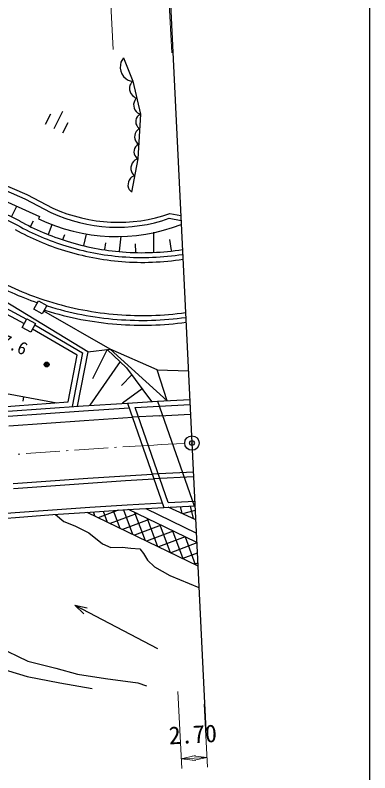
# Model space of a CAD drawing. Units: millimetres, scale not verified. Extents: x 40000 to 680000, y 20000 to 380000.
# Drawn here: x 542308 to 579000, y 238538 to 316872 of the extents above; entities that cross this region are included whole.
import ezdxf
from ezdxf.enums import TextEntityAlignment as Align

# ---------------------------------------------------------------- set-up
doc = ezdxf.new("R2010")
doc.units = ezdxf.units.MM
doc.header["$LTSCALE"] = 1000
doc.header["$PDMODE"] = 32
doc.header["$PDSIZE"] = 500
doc.linetypes.add('CHAIN', pattern=[18.5, 12, -1.5, 3.5, -1.5])
for name, color, linetype, lineweight in [('M-BGD', 7, 'Continuous', 25), ('M-BMK', 2, 'CHAIN', 13), ('M-BMK-SRVR', 3, 'Continuous', 25), ('M-STR-HTXT', 7, 'Continuous', 13), ('M-STR-STR1', 1, 'Continuous', 25), ('M-TTL-TXT', 7, 'Continuous', 25)]:
    doc.layers.add(name, color=color, linetype=linetype, lineweight=lineweight)
doc.layers.add('M-OTRS', color=6, linetype='Continuous')
doc.styles.add('ＭＳ ゴシック', font='')
doc.styles.get('ＭＳ ゴシック').set_extended_font_data('MS Gothic')

# ---------------------------------------------------------------- blocks, each defined once
blk = doc.blocks.new('open_arrow')
at = {"color": 0, "linetype": 'Continuous', "lineweight": -2}
blk.add_lwpolyline([(7.5, 1.25), (0, 0), (7.5, -1.25)], dxfattribs=at)

msp = doc.modelspace()

# ---------------------------------------------------------------- linework, layer by layer
at = {"layer": 'M-BGD'}
for p, q in [((558037, 324990), (562050, 242913)), ((553257, 311998), (553191, 311747)), ((553343, 312201), (553257, 311998)), ((553526, 312444), (553343, 312201)), ((553526, 312444), (554491, 310062)), ((553191, 311747), (553163, 311399)), ((553163, 311399), (553232, 311090)), ((553232, 311090), (553350, 310801)), ((553350, 310801), (553515, 310532)), ((553515, 310532), (553777, 310301)), ((553777, 310301), (553999, 310167)), ((553999, 310167), (554203, 310081)), ((554187, 309621), (554130, 309386)), ((554259, 309786), (554187, 309621)), ((554203, 310081), (554502, 310034)), ((554340, 309916), (554259, 309786)), ((554491, 310062), (554340, 309916)), ((554491, 310062), (555288, 306629)), ((554130, 309386), (554144, 309168)), ((554144, 309168), (554193, 308958)), ((554193, 308958), (554277, 308755)), ((554277, 308755), (554431, 308569)), ((554431, 308569), (554569, 308453)), ((554610, 307892), (554557, 307671)), ((554569, 308453), (554698, 308373)), ((554679, 308048), (554610, 307892)), ((554755, 308170), (554679, 308048)), ((554698, 308373), (554898, 308308)), ((554898, 308308), (554755, 308170)), ((554557, 307671), (554570, 307464)), ((554570, 307464), (554616, 307265)), ((554616, 307265), (554696, 307074)), ((554696, 307074), (554841, 306899)), ((545964, 306644), (545419, 305575)), ((547218, 306903), (546310, 305121)), ((554940, 306349), (554839, 306175)), ((554841, 306899), (554971, 306789)), ((555037, 306463), (554940, 306349)), ((554971, 306789), (555094, 306713)), ((555288, 306629), (555009, 302032)), ((555133, 306548), (555037, 306463)), ((555094, 306713), (555282, 306652)), ((555288, 306629), (555133, 306548)), ((547746, 305736), (547201, 304667)), ((554799, 305997), (554788, 305817)), ((554788, 305817), (554807, 305636)), ((554839, 306175), (554799, 305997)), ((554807, 305636), (554886, 305451)), ((554826, 304833), (554719, 304647)), ((554930, 304955), (554826, 304833)), ((554886, 305451), (554968, 305325)), ((555031, 305045), (554930, 304955)), ((554968, 305325), (555053, 305230)), ((555197, 305131), (555031, 305045)), ((555053, 305230), (555197, 305131)), ((554675, 304458), (554664, 304266)), ((554664, 304266), (554684, 304072)), ((554719, 304647), (554675, 304458)), ((554684, 304072), (554768, 303875)), ((554753, 303255), (554652, 303080)), ((554850, 303369), (554753, 303255)), ((554768, 303875), (554856, 303741)), ((554945, 303453), (554850, 303369)), ((554856, 303741), (554946, 303640)), ((555100, 303534), (554945, 303453)), ((554946, 303640), (555100, 303534)), ((554611, 302903), (554600, 302723)), ((554600, 302723), (554619, 302541)), ((554652, 303080), (554611, 302903)), ((554619, 302541), (554698, 302356)), ((555009, 302032), (554337, 298557)), ((554552, 301754), (554405, 301562)), ((554685, 301875), (554552, 301754)), ((554812, 301960), (554685, 301875)), ((554698, 302356), (554781, 302231)), ((554781, 302231), (554865, 302136)), ((555009, 302032), (554812, 301960)), ((554865, 302136), (555010, 302037)), ((530780, 301100), (542550, 295146)), ((531023, 301537), (542776, 295592)), ((554288, 301145), (554282, 300926)), ((554282, 300926), (554347, 300693)), ((554329, 301357), (554288, 301145)), ((554405, 301562), (554329, 301357)), ((538364, 300022), (543302, 297872)), ((538680, 300430), (543517, 298324)), ((554361, 300116), (554236, 300002)), ((554347, 300693), (554426, 300532)), ((554481, 300197), (554361, 300116)), ((554426, 300532), (554511, 300405)), ((554667, 300265), (554481, 300197)), ((554511, 300405), (554667, 300265)), ((553986, 299427), (553980, 299220)), ((554024, 299627), (553986, 299427)), ((554097, 299821), (554024, 299627)), ((554236, 300002), (554097, 299821)), ((537841, 299211), (544829, 296057)), ((553980, 299220), (554042, 299001)), ((554042, 299001), (554116, 298848)), ((554116, 298848), (554197, 298728)), ((554197, 298728), (554344, 298596)), ((543302, 297872), (545986, 296478)), ((543517, 298324), (546216, 296921)), ((541936, 296017), (542490, 297112)), ((558326, 296360), (559447, 296159)), ((543904, 295037), (544194, 295625)), ((544829, 296057), (544711, 295825)), ((558238, 295868), (559472, 295646)), ((545770, 294214), (546137, 295222)), ((527251, 294155), (543477, 285427)), ((547243, 293677), (547434, 294200)), ((549417, 293067), (549697, 294244)), ((553096, 292456), (553286, 294037)), ((556663, 292393), (556644, 294424)), ((527024, 293710), (543242, 284986)), ((551601, 292636), (551684, 293324)), ((554783, 292376), (554775, 293237)), ((558473, 292532), (558304, 293669)), ((549819, 282074), (537894, 289293)), ((544245, 286492), (544715, 287331)), ((544715, 287331), (545589, 286842)), ((545589, 286842), (545118, 286003)), ((545118, 286003), (544245, 286492)), ((552128, 282354), (545275, 286282)), ((543034, 284596), (543504, 285476)), ((543504, 285476), (544417, 284988)), ((543947, 284108), (543034, 284596)), ((544417, 284988), (543947, 284108)), ((548732, 281723), (544111, 284416)), ((544347, 284858), (549291, 281976)), ((551163, 282935), (551240, 282862)), ((549819, 282074), (548718, 276432)), ((549819, 282074), (552128, 282354)), ((551829, 282307), (550306, 279261)), ((551819, 282316), (553825, 280423)), ((552128, 282354), (558041, 277008)), ((557003, 280208), (552128, 282354)), ((547788, 276885), (548732, 281723)), ((549291, 281976), (548202, 276396)), ((553160, 281051), (550048, 276541)), ((554363, 279696), (553314, 278574)), ((553825, 280423), (556421, 276918)), ((557003, 280208), (560232, 280103)), ((558041, 277008), (557003, 280208)), ((555439, 278243), (553403, 276740)), ((540461, 277934), (546618, 276798)), ((543188, 277431), (543102, 276968)), ((535134, 275944), (547788, 276885)), ((553917, 276774), (557690, 265974)), ((553919, 276770), (557032, 276955)), ((557032, 276955), (560377, 277130)), ((557032, 276955), (560812, 266136)), ((557204, 276464), (560402, 276631)), ((554713, 276316), (557204, 276464)), ((558143, 266499), (554713, 276316)), ((557235, 275464), (554433, 275298)), ((557235, 275464), (560450, 275632)), ((560744, 269637), (556490, 269409)), ((560768, 269137), (556662, 268919)), ((558143, 266499), (560890, 266640)), ((552971, 265679), (550897, 264904)), ((551418, 265577), (551839, 264452)), ((552460, 265645), (553140, 263827)), ((553503, 265713), (554441, 263202)), ((559882, 262923), (554044, 265758)), ((555819, 265863), (561052, 263327)), ((557690, 265974), (560914, 266141)), ((560985, 264694), (558143, 265998)), ((558368, 266009), (558399, 265881)), ((559385, 266058), (559556, 265350)), ((560938, 265648), (559607, 265327)), ((560402, 266107), (560713, 264819)), ((546487, 265250), (547329, 264534)), ((549729, 265476), (561217, 259950)), ((550376, 265510), (550538, 265077)), ((554915, 265338), (552147, 264304)), ((554665, 265459), (555742, 262576)), ((555969, 264825), (557043, 261951)), ((547329, 264534), (548473, 264088)), ((548473, 264088), (549943, 263340)), ((556157, 264734), (553397, 263703)), ((557399, 264130), (554647, 263102)), ((557274, 264191), (558344, 261326)), ((549943, 263340), (551356, 262209)), ((558641, 263527), (555897, 262502)), ((558578, 263557), (559645, 260701)), ((559882, 262923), (557147, 261901)), ((559882, 262923), (560946, 260076)), ((561099, 262368), (559882, 262923)), ((551356, 262209), (552200, 261848)), ((552200, 261848), (553375, 261867)), ((553375, 261867), (554276, 261751)), ((554276, 261751), (555204, 261689)), ((555204, 261689), (555583, 261222)), ((561102, 262311), (558397, 261301)), ((555583, 261222), (555988, 260536)), ((561153, 261263), (559647, 260700)), ((555988, 260536), (556720, 259820)), ((561204, 260214), (560897, 260100)), ((556720, 259820), (558326, 258934)), ((558326, 258934), (561322, 257683)), ((549422, 254983), (548478, 255873)), ((548478, 255873), (549748, 255602)), ((548478, 255873), (557036, 251382)), ((540219, 251706), (543623, 250077)), ((543623, 250077), (546527, 249371)), ((539787, 249639), (543556, 248509)), ((546527, 249371), (548775, 248753)), ((543556, 248509), (546943, 247838)), ((548775, 248753), (551667, 248298)), ((546943, 247838), (550277, 247243)), ((551667, 248298), (555008, 247857)), ((555008, 247857), (555892, 247529))]:
    msp.add_line(p, q, dxfattribs=at)
for radius in [250, 150, 50]:
    msp.add_circle((545567, 280749), radius, dxfattribs=at)
for centre, radius, start, end in [((552974, 311798), 16340, 245.57064, 289.12085), ((552852, 311044), 16103, 244.76074, 289.54014), ((555475, 318566), 26250, 241.10666, 252.75813), ((552787, 312581), 18601, 244.26641, 291.1286), ((555475, 318566), 27250, 241.10666, 252.75813), ((555475, 318566), 26750, 241.10666, 252.75813), ((555475, 318566), 26750, 252.75813, 265.51005), ((555475, 318566), 26250, 252.75813, 265.51005), ((555475, 318566), 27250, 252.75813, 265.51005), ((555475, 318566), 26250, 265.51005, 279.08154), ((555475, 318566), 27250, 265.51005, 278.85012), ((555475, 318566), 26750, 265.51005, 278.96365), ((555475, 318566), 32750, 241.10666, 252.75813), ((555475, 318566), 33250, 241.10666, 250.92552), ((555475, 318566), 33250, 252.68333, 252.75813), ((555475, 318566), 33250, 252.75813, 265.51005), ((555475, 318566), 32750, 252.75813, 265.51005), ((555475, 318566), 33750, 252.50363, 252.75813), ((555475, 318566), 33750, 252.75813, 265.51005), ((555475, 318566), 32750, 265.51005, 277.83107), ((555475, 318566), 33250, 265.51005, 277.75521), ((555475, 318566), 33750, 265.51005, 277.68161)]:
    msp.add_arc(centre, radius, start, end, dxfattribs=at)
at = {"layer": 'M-BMK'}
for p, q in [((547594, 271845), (547794, 271859)), ((548442, 271904), (551934, 272138)), ((552583, 272180), (552783, 272192)), ((553431, 272233), (556652, 272426)), ((556652, 272426), (557401, 272468)), ((557401, 272468), (558150, 272510)), ((558150, 272510), (559848, 272599)), ((542607, 271486), (542807, 271500)), ((543455, 271548), (546946, 271799))]:
    msp.add_line(p, q, dxfattribs=at)
at = {"layer": 'M-BMK-SRVR'}
for radius in [750, 30]:
    msp.add_circle((560597, 272636), radius, dxfattribs=at)
at = {"layer": 'M-OTRS'}
msp.add_point((560597, 272636), dxfattribs=at)
at = {"layer": 'M-STR-HTXT'}
for p, q in [((558505, 312992), (558116, 320437)), ((552448, 313320), (552093, 320122)), ((559126, 246965), (559538, 238989)), ((561870, 245645), (562206, 239127)), ((559486, 239988), (562155, 240126))]:
    msp.add_line(p, q, dxfattribs=at)
at = {"layer": 'M-STR-STR1'}
for p, q in [((549330, 276475), (553919, 276770)), ((541541, 275919), (545432, 276203)), ((545432, 276203), (549330, 276475)), ((545468, 275704), (549364, 275976)), ((549364, 275976), (554088, 276284)), ((541578, 275420), (545468, 275704)), ((545539, 274706), (549432, 274978)), ((549432, 274978), (554433, 275298)), ((541652, 274423), (545539, 274706)), ((542094, 268439), (545968, 268722)), ((545968, 268722), (549838, 268992)), ((549838, 268992), (553704, 269244)), ((549872, 268493), (553736, 268745)), ((553704, 269244), (556490, 269409)), ((553736, 268745), (556662, 268919)), ((542131, 267941), (546004, 268223)), ((546004, 268223), (549872, 268493)), ((553892, 266250), (557519, 266465)), ((542315, 265448), (546182, 265729)), ((546182, 265729), (550041, 265999)), ((550041, 265999), (553892, 266250)), ((550075, 265500), (553923, 265751)), ((553923, 265751), (557690, 265974)), ((538440, 265159), (542315, 265448)), ((538477, 264661), (542352, 264949)), ((542352, 264949), (546218, 265231)), ((546218, 265231), (550075, 265500))]:
    msp.add_line(p, q, dxfattribs=at)
at = {"layer": 'M-TTL-TXT'}
msp.add_line((579000, 20000), (579000, 370000), dxfattribs=at)

# ---------------------------------------------------------------- block references
at = {"layer": 'M-STR-HTXT', "xscale": 200, "yscale": 200}
for p, rotation in [((559486, 239988), 3), ((562155, 240126), 183)]:
    msp.add_blockref('open_arrow', p, dxfattribs=dict(at, rotation=rotation))

# ---------------------------------------------------------------- texts
at = {"layer": 'M-BGD', "style": 'ＭＳ ゴシック'}
msp.add_text('117.6', height=1320, rotation=336.616, dxfattribs=at).set_placement((538934, 283098), align=Align.BOTTOM_LEFT)
at = {"layer": 'M-STR-HTXT', "style": 'ＭＳ ゴシック'}
msp.add_text('2.70', height=1833, rotation=2.955, dxfattribs=at).set_placement((558272, 240926), align=Align.BOTTOM_LEFT)

doc.saveas('drawing.dxf')
